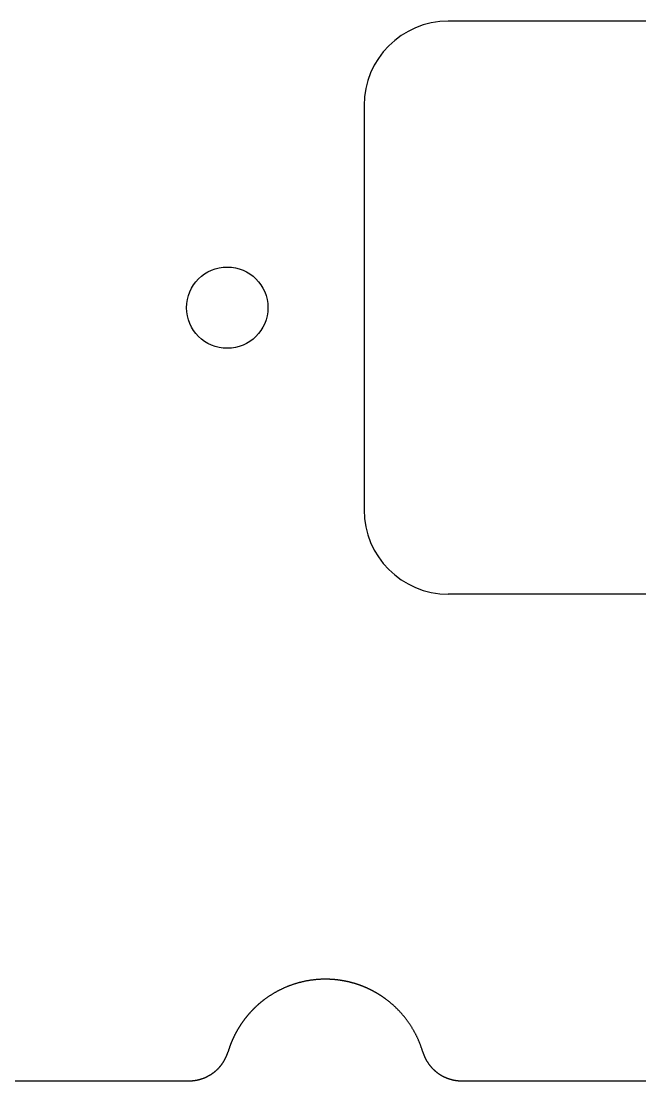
# Model space of a CAD drawing. Header units: millimetres. Extents: x -10 to 277, y -95 to 18.
# Drawn here: x 246.15 to 261.38, y -95.23 to -69.15 of the extents above; entities that cross this region are included whole.
import ezdxf

# ---------------------------------------------------------------- set-up
doc = ezdxf.new("R2010")
doc.units = ezdxf.units.MM
doc.header["$MEASUREMENT"] = 0
doc.layers.add('BLACK', color=7, linetype='CONTINUOUS')
doc.layers.add('Edge.Cuts', color=53, linetype='CONTINUOUS')

msp = doc.modelspace()

# ---------------------------------------------------------------- linework, layer by layer
at = {"layer": 'BLACK', "linetype": 'Continuous'}
for p, q in [((267.2125, -69.15), (256.662499, -69.15)), ((254.5875, -71.225), (254.5875, -81.175001)), ((267.2125, -83.25), (256.6625, -83.25))]:
    msp.add_line(p, q, dxfattribs=at)
at = {"layer": 'BLACK'}
msp.add_circle((251.221875, -76.2), 1, dxfattribs=at)
for centre, radius, start, end in [((256.662504, -71.225004), 2.075004, 90.0001381, 179.9998896), ((256.662502, -81.174998), 2.075002, 180.0000828, 269.9999448)]:
    msp.add_arc(centre, radius, start, end, dxfattribs=at)
at = {"layer": 'Edge.Cuts', "linetype": 'Continuous'}
for p, q in [((252.926433, -92.829047), (252.912912, -92.8331)), ((252.939976, -92.82507), (252.926433, -92.829047)), ((252.953542, -92.82117), (252.939976, -92.82507)), ((252.967128, -92.817348), (252.953542, -92.82117)), ((252.980736, -92.813602), (252.967128, -92.817348)), ((252.994365, -92.809934), (252.980736, -92.813602)), ((253.008014, -92.806343), (252.994365, -92.809934)), ((253.021683, -92.802829), (253.008014, -92.806343)), ((253.035371, -92.799393), (253.021683, -92.802829)), ((253.049079, -92.796034), (253.035371, -92.799393)), ((253.062805, -92.792754), (253.049079, -92.796034)), ((253.07655, -92.789551), (253.062805, -92.792754)), ((253.090313, -92.786426), (253.07655, -92.789551)), ((253.104094, -92.783378), (253.090313, -92.786426)), ((253.117892, -92.780409), (253.104094, -92.783378)), ((253.131707, -92.777518), (253.117892, -92.780409)), ((253.145539, -92.774706), (253.131707, -92.777518)), ((253.159387, -92.771971), (253.145539, -92.774706)), ((253.173251, -92.769315), (253.159387, -92.771971)), ((253.18713, -92.766737), (253.173251, -92.769315)), ((253.201025, -92.764238), (253.18713, -92.766737)), ((253.214935, -92.761817), (253.201025, -92.764238)), ((253.228859, -92.759475), (253.214935, -92.761817)), ((253.242797, -92.757212), (253.228859, -92.759475)), ((253.256749, -92.755028), (253.242797, -92.757212)), ((253.270715, -92.752922), (253.256749, -92.755028)), ((253.284694, -92.750895), (253.270715, -92.752922)), ((253.298685, -92.748947), (253.284694, -92.750895)), ((253.312689, -92.747078), (253.298685, -92.748947)), ((253.326706, -92.745288), (253.312689, -92.747078)), ((253.340734, -92.743577), (253.326706, -92.745288)), ((253.354773, -92.741946), (253.340734, -92.743577)), ((253.368824, -92.740393), (253.354773, -92.741946)), ((253.382886, -92.73892), (253.368824, -92.740393)), ((253.396958, -92.737526), (253.382886, -92.73892)), ((253.41104, -92.736211), (253.396958, -92.737526)), ((253.425133, -92.734976), (253.41104, -92.736211)), ((253.439235, -92.73382), (253.425133, -92.734976)), ((253.453346, -92.732744), (253.439235, -92.73382)), ((253.467466, -92.731747), (253.453346, -92.732744)), ((253.481595, -92.73083), (253.467466, -92.731747)), ((253.495732, -92.729992), (253.481595, -92.73083)), ((253.509877, -92.729234), (253.495732, -92.729992)), ((253.52403, -92.728556), (253.509877, -92.729234)), ((253.538191, -92.727957), (253.52403, -92.728556)), ((253.552359, -92.727438), (253.538191, -92.727957)), ((253.566533, -92.726999), (253.552359, -92.727438)), ((253.580714, -92.726639), (253.566533, -92.726999)), ((253.594902, -92.72636), (253.580714, -92.726639)), ((253.609096, -92.72616), (253.594902, -92.72636)), ((253.623295, -92.72604), (253.609096, -92.72616)), ((253.6375, -92.726), (253.623295, -92.72604)), ((253.644065, -92.726009), (253.6375, -92.726)), ((253.651173, -92.726037), (253.644065, -92.726009)), ((253.658277, -92.726086), (253.651173, -92.726037)), ((253.665382, -92.726154), (253.658277, -92.726086)), ((253.672483, -92.726243), (253.665382, -92.726154)), ((253.679585, -92.726351), (253.672483, -92.726243)), ((253.686683, -92.726479), (253.679585, -92.726351)), ((253.693782, -92.726628), (253.686683, -92.726479)), ((253.700877, -92.726796), (253.693782, -92.726628)), ((253.707972, -92.726985), (253.700877, -92.726796)), ((253.715064, -92.727193), (253.707972, -92.726985)), ((253.722157, -92.727422), (253.715064, -92.727193)), ((253.729245, -92.72767), (253.722157, -92.727422)), ((253.736334, -92.727938), (253.729245, -92.72767)), ((253.743418, -92.728226), (253.736334, -92.727938)), ((253.750504, -92.728535), (253.743418, -92.728226)), ((253.757585, -92.728863), (253.750504, -92.728535)), ((253.764666, -92.729211), (253.757585, -92.728863)), ((253.771743, -92.729579), (253.764666, -92.729211)), ((253.778821, -92.729967), (253.771743, -92.729579)), ((253.785894, -92.730375), (253.778821, -92.729967)), ((253.792967, -92.730803), (253.785894, -92.730375)), ((253.800036, -92.73125), (253.792967, -92.730803)), ((253.807105, -92.731718), (253.800036, -92.73125)), ((253.81417, -92.732206), (253.807105, -92.731718)), ((253.821235, -92.732713), (253.81417, -92.732206)), ((253.828295, -92.733241), (253.821235, -92.732713)), ((253.835355, -92.733788), (253.828295, -92.733241)), ((253.842411, -92.734355), (253.835355, -92.733788)), ((253.849466, -92.734942), (253.842411, -92.734355)), ((253.856517, -92.735549), (253.849466, -92.734942)), ((253.863568, -92.736176), (253.856517, -92.735549)), ((253.870614, -92.736823), (253.863568, -92.736176)), ((253.877659, -92.737489), (253.870614, -92.736823)), ((253.8847, -92.738176), (253.877659, -92.737489)), ((253.891741, -92.738882), (253.8847, -92.738176)), ((253.898776, -92.739608), (253.891741, -92.738882)), ((253.905812, -92.740354), (253.898776, -92.739608)), ((253.912842, -92.74112), (253.905812, -92.740354)), ((253.919871, -92.741905), (253.912842, -92.74112)), ((253.926896, -92.742711), (253.919871, -92.741905)), ((253.93392, -92.743536), (253.926896, -92.742711)), ((253.940939, -92.744381), (253.93392, -92.743536)), ((253.947957, -92.745246), (253.940939, -92.744381)), ((253.95497, -92.746131), (253.947957, -92.745246)), ((253.961982, -92.747035), (253.95497, -92.746131)), ((253.968989, -92.747959), (253.961982, -92.747035)), ((253.975995, -92.748904), (253.968989, -92.747959)), ((253.982996, -92.749867), (253.975995, -92.748904)), ((253.989996, -92.750851), (253.982996, -92.749867)), ((253.99699, -92.751854), (253.989996, -92.750851)), ((254.003983, -92.752877), (253.99699, -92.751854)), ((254.010971, -92.75392), (254.003983, -92.752877)), ((254.017958, -92.754983), (254.010971, -92.75392)), ((254.024939, -92.756065), (254.017958, -92.754983)), ((254.031919, -92.757167), (254.024939, -92.756065)), ((254.038893, -92.758288), (254.031919, -92.757167)), ((254.045866, -92.75943), (254.038893, -92.758288)), ((254.052833, -92.760591), (254.045866, -92.75943)), ((254.059798, -92.761772), (254.052833, -92.760591)), ((254.066758, -92.762972), (254.059798, -92.761772)), ((254.073717, -92.764192), (254.066758, -92.762972)), ((254.080669, -92.765432), (254.073717, -92.764192)), ((254.08762, -92.766692), (254.080669, -92.765432)), ((254.094565, -92.767971), (254.08762, -92.766692)), ((254.101508, -92.769269), (254.094565, -92.767971)), ((254.108445, -92.770588), (254.101508, -92.769269)), ((254.11538, -92.771926), (254.108445, -92.770588)), ((254.122309, -92.773283), (254.11538, -92.771926)), ((254.129236, -92.774661), (254.122309, -92.773283)), ((254.136157, -92.776057), (254.129236, -92.774661)), ((254.143076, -92.777474), (254.136157, -92.776057)), ((254.149989, -92.778909), (254.143076, -92.777474)), ((254.1569, -92.780365), (254.149989, -92.778909)), ((254.163804, -92.78184), (254.1569, -92.780365)), ((254.170706, -92.783335), (254.163804, -92.78184)), ((254.177601, -92.784849), (254.170706, -92.783335)), ((254.184495, -92.786382), (254.177601, -92.784849)), ((254.191381, -92.787935), (254.184495, -92.786382)), ((254.198265, -92.789508), (254.191381, -92.787935)), ((254.205143, -92.7911), (254.198265, -92.789508)), ((254.212018, -92.792712), (254.205143, -92.7911)), ((254.218887, -92.794343), (254.212018, -92.792712)), ((254.225752, -92.795994), (254.218887, -92.794343)), ((254.232612, -92.797663), (254.225752, -92.795994)), ((254.239468, -92.799353), (254.232612, -92.797663)), ((254.246317, -92.801062), (254.239468, -92.799353)), ((254.253164, -92.80279), (254.246317, -92.801062)), ((254.260004, -92.804537), (254.253164, -92.80279)), ((254.26684, -92.806305), (254.260004, -92.804537)), ((254.27367, -92.808091), (254.26684, -92.806305)), ((254.280496, -92.809897), (254.27367, -92.808091)), ((254.287316, -92.811722), (254.280496, -92.809897)), ((254.294132, -92.813566), (254.287316, -92.811722)), ((254.300942, -92.81543), (254.294132, -92.813566)), ((254.307747, -92.817313), (254.300942, -92.81543)), ((254.314546, -92.819215), (254.307747, -92.817313)), ((254.321341, -92.821137), (254.314546, -92.819215)), ((254.328129, -92.823078), (254.321341, -92.821137)), ((254.334914, -92.825038), (254.328129, -92.823078)), ((254.341691, -92.827017), (254.334914, -92.825038)), ((254.348464, -92.829016), (254.341691, -92.827017)), ((254.35523, -92.831034), (254.348464, -92.829016)), ((252.34615, -93.085303), (252.334051, -93.092652)), ((252.358289, -93.078024), (252.34615, -93.085303)), ((252.370468, -93.070813), (252.358289, -93.078024)), ((252.382687, -93.063671), (252.370468, -93.070813)), ((252.394946, -93.056599), (252.382687, -93.063671)), ((252.407244, -93.049597), (252.394946, -93.056599)), ((252.419581, -93.042665), (252.407244, -93.049597)), ((252.431955, -93.035803), (252.419581, -93.042665)), ((252.444368, -93.029011), (252.431955, -93.035803)), ((252.456818, -93.02229), (252.444368, -93.029011)), ((252.469305, -93.015641), (252.456818, -93.02229)), ((252.481829, -93.009062), (252.469305, -93.015641)), ((252.494389, -93.002554), (252.481829, -93.009062)), ((252.506985, -92.996118), (252.494389, -93.002554)), ((252.519616, -92.989754), (252.506985, -92.996118)), ((252.532281, -92.983462), (252.519616, -92.989754)), ((252.544982, -92.977242), (252.532281, -92.983462)), ((252.557716, -92.971094), (252.544982, -92.977242)), ((252.570484, -92.965019), (252.557716, -92.971094)), ((252.583286, -92.959017), (252.570484, -92.965019)), ((252.59612, -92.953088), (252.583286, -92.959017)), ((252.608987, -92.947231), (252.59612, -92.953088)), ((252.621885, -92.941448), (252.608987, -92.947231)), ((252.634815, -92.935739), (252.621885, -92.941448)), ((252.647777, -92.930103), (252.634815, -92.935739)), ((252.660769, -92.924541), (252.647777, -92.930103)), ((252.673791, -92.919053), (252.660769, -92.924541)), ((252.686843, -92.913639), (252.673791, -92.919053)), ((252.699925, -92.9083), (252.686843, -92.913639)), ((252.713036, -92.903035), (252.699925, -92.9083)), ((252.726175, -92.897844), (252.713036, -92.903035)), ((252.739343, -92.892729), (252.726175, -92.897844)), ((252.752539, -92.887688), (252.739343, -92.892729)), ((252.765762, -92.882723), (252.752539, -92.887688)), ((252.779012, -92.877833), (252.765762, -92.882723)), ((252.792289, -92.873018), (252.779012, -92.877833)), ((252.805592, -92.868279), (252.792289, -92.873018)), ((252.818921, -92.863615), (252.805592, -92.868279)), ((252.832275, -92.859027), (252.818921, -92.863615)), ((252.845654, -92.854516), (252.832275, -92.859027)), ((252.859058, -92.85008), (252.845654, -92.854516)), ((252.872486, -92.84572), (252.859058, -92.85008)), ((252.885938, -92.841437), (252.872486, -92.84572)), ((252.899414, -92.83723), (252.885938, -92.841437)), ((252.912912, -92.8331), (252.899414, -92.83723)), ((254.361992, -92.833071), (254.35523, -92.831034)), ((254.368747, -92.835127), (254.361992, -92.833071)), ((254.375497, -92.837203), (254.368747, -92.835127)), ((254.38224, -92.839297), (254.375497, -92.837203)), ((254.388979, -92.841411), (254.38224, -92.839297)), ((254.395711, -92.843544), (254.388979, -92.841411)), ((254.402438, -92.845696), (254.395711, -92.843544)), ((254.409157, -92.847867), (254.402438, -92.845696)), ((254.415872, -92.850057), (254.409157, -92.847867)), ((254.42258, -92.852266), (254.415872, -92.850057)), ((254.429283, -92.854494), (254.42258, -92.852266)), ((254.435978, -92.856741), (254.429283, -92.854494)), ((254.442668, -92.859008), (254.435978, -92.856741)), ((254.449351, -92.861293), (254.442668, -92.859008)), ((254.456029, -92.863597), (254.449351, -92.861293)), ((254.462699, -92.86592), (254.456029, -92.863597)), ((254.469363, -92.868263), (254.462699, -92.86592)), ((254.47602, -92.870624), (254.469363, -92.868263)), ((254.482672, -92.873004), (254.47602, -92.870624)), ((254.489316, -92.875403), (254.482672, -92.873004)), ((254.495955, -92.877821), (254.489316, -92.875403)), ((254.502586, -92.880257), (254.495955, -92.877821)), ((254.509211, -92.882713), (254.502586, -92.880257)), ((254.515828, -92.885187), (254.509211, -92.882713)), ((254.52244, -92.88768), (254.515828, -92.885187)), ((254.529043, -92.890192), (254.52244, -92.88768)), ((254.535641, -92.892723), (254.529043, -92.890192)), ((254.54223, -92.895272), (254.535641, -92.892723)), ((254.548814, -92.89784), (254.54223, -92.895272)), ((254.555389, -92.900427), (254.548814, -92.89784)), ((254.561959, -92.903033), (254.555389, -92.900427)), ((254.56852, -92.905656), (254.561959, -92.903033)), ((254.575075, -92.9083), (254.56852, -92.905656)), ((254.581621, -92.910961), (254.575075, -92.9083)), ((254.588161, -92.913641), (254.581621, -92.910961)), ((254.594693, -92.91634), (254.588161, -92.913641)), ((254.601219, -92.919057), (254.594693, -92.91634)), ((254.607735, -92.921793), (254.601219, -92.919057)), ((254.614246, -92.924547), (254.607735, -92.921793)), ((254.620747, -92.92732), (254.614246, -92.924547)), ((254.627243, -92.930111), (254.620747, -92.92732)), ((254.633729, -92.932921), (254.627243, -92.930111)), ((254.640208, -92.935749), (254.633729, -92.932921)), ((254.646679, -92.938596), (254.640208, -92.935749)), ((254.653143, -92.941461), (254.646679, -92.938596)), ((254.659598, -92.944344), (254.653143, -92.941461)), ((254.666046, -92.947246), (254.659598, -92.944344)), ((254.672485, -92.950166), (254.666046, -92.947246)), ((254.678917, -92.953104), (254.672485, -92.950166)), ((254.685339, -92.956061), (254.678917, -92.953104)), ((254.691755, -92.959036), (254.685339, -92.956061)), ((254.698161, -92.962029), (254.691755, -92.959036)), ((254.70456, -92.96504), (254.698161, -92.962029)), ((254.71095, -92.96807), (254.70456, -92.96504)), ((254.717332, -92.971118), (254.71095, -92.96807)), ((254.723705, -92.974183), (254.717332, -92.971118)), ((254.73007, -92.977267), (254.723705, -92.974183)), ((254.736426, -92.980369), (254.73007, -92.977267)), ((254.742774, -92.98349), (254.736426, -92.980369)), ((254.749113, -92.986627), (254.742774, -92.98349)), ((254.755443, -92.989784), (254.749113, -92.986627)), ((254.761765, -92.992958), (254.755443, -92.989784)), ((254.768078, -92.99615), (254.761765, -92.992958)), ((254.774381, -92.99936), (254.768078, -92.99615)), ((254.780676, -93.002588), (254.774381, -92.99936)), ((254.786962, -93.005834), (254.780676, -93.002588)), ((254.793239, -93.009097), (254.786962, -93.005834)), ((254.799507, -93.012379), (254.793239, -93.009097)), ((254.805766, -93.015678), (254.799507, -93.012379)), ((254.812015, -93.018995), (254.805766, -93.015678)), ((254.818256, -93.02233), (254.812015, -93.018995)), ((254.824487, -93.025683), (254.818256, -93.02233)), ((254.830709, -93.029053), (254.824487, -93.025683)), ((254.836921, -93.032441), (254.830709, -93.029053)), ((254.843124, -93.035846), (254.836921, -93.032441)), ((254.849317, -93.039269), (254.843124, -93.035846)), ((254.855501, -93.04271), (254.849317, -93.039269)), ((254.861675, -93.046169), (254.855501, -93.04271)), ((254.86784, -93.049644), (254.861675, -93.046169)), ((254.873995, -93.053138), (254.86784, -93.049644)), ((254.88014, -93.056649), (254.873995, -93.053138)), ((254.886275, -93.060177), (254.88014, -93.056649)), ((254.892401, -93.063722), (254.886275, -93.060177)), ((254.898516, -93.067285), (254.892401, -93.063722)), ((254.904622, -93.070866), (254.898516, -93.067285)), ((254.910718, -93.074463), (254.904622, -93.070866)), ((254.916803, -93.078078), (254.910718, -93.074463)), ((254.922879, -93.08171), (254.916803, -93.078078)), ((254.928944, -93.08536), (254.922879, -93.08171)), ((254.934999, -93.089026), (254.928944, -93.08536)), ((254.941044, -93.09271), (254.934999, -93.089026)), ((251.986749, -93.348462), (251.981437, -93.353143)), ((251.992073, -93.343796), (251.986749, -93.348462)), ((251.99741, -93.339145), (251.992073, -93.343796)), ((252.002761, -93.334509), (251.99741, -93.339145)), ((252.008125, -93.329889), (252.002761, -93.334509)), ((252.013502, -93.325283), (252.008125, -93.329889)), ((252.018892, -93.320692), (252.013502, -93.325283)), ((252.024295, -93.316117), (252.018892, -93.320692)), ((252.029711, -93.311557), (252.024295, -93.316117)), ((252.03514, -93.307012), (252.029711, -93.311557)), ((252.040582, -93.302483), (252.03514, -93.307012)), ((252.046036, -93.297969), (252.040582, -93.302483)), ((252.051504, -93.29347), (252.046036, -93.297969)), ((252.056984, -93.288987), (252.051504, -93.29347)), ((252.062476, -93.284519), (252.056984, -93.288987)), ((252.067982, -93.280066), (252.062476, -93.284519)), ((252.0735, -93.27563), (252.067982, -93.280066)), ((252.07903, -93.271208), (252.0735, -93.27563)), ((252.084574, -93.266803), (252.07903, -93.271208)), ((252.090129, -93.262413), (252.084574, -93.266803)), ((252.095697, -93.258038), (252.090129, -93.262413)), ((252.101277, -93.25368), (252.095697, -93.258038)), ((252.10687, -93.249337), (252.101277, -93.25368)), ((252.112475, -93.24501), (252.10687, -93.249337)), ((252.118092, -93.240699), (252.112475, -93.24501)), ((252.123721, -93.236404), (252.118092, -93.240699)), ((252.129362, -93.232124), (252.123721, -93.236404)), ((252.135016, -93.227861), (252.129362, -93.232124)), ((252.140681, -93.223614), (252.135016, -93.227861)), ((252.146358, -93.219382), (252.140681, -93.223614)), ((252.157749, -93.210968), (252.146358, -93.219382)), ((252.169186, -93.202618), (252.157749, -93.210968)), ((252.180671, -93.194333), (252.169186, -93.202618)), ((252.192202, -93.186113), (252.180671, -93.194333)), ((252.203779, -93.177958), (252.192202, -93.186113)), ((252.215402, -93.169869), (252.203779, -93.177958)), ((252.22707, -93.161846), (252.215402, -93.169869)), ((252.238782, -93.15389), (252.22707, -93.161846)), ((252.25054, -93.145999), (252.238782, -93.15389)), ((252.262341, -93.138176), (252.25054, -93.145999)), ((252.274186, -93.13042), (252.262341, -93.138176)), ((252.286074, -93.12273), (252.274186, -93.13042)), ((252.298005, -93.115109), (252.286074, -93.12273)), ((252.309979, -93.107555), (252.298005, -93.115109)), ((252.321994, -93.10007), (252.309979, -93.107555)), ((252.334051, -93.092652), (252.321994, -93.10007)), ((254.947078, -93.096411), (254.941044, -93.09271)), ((254.953102, -93.100129), (254.947078, -93.096411)), ((254.959116, -93.103864), (254.953102, -93.100129)), ((254.965119, -93.107617), (254.959116, -93.103864)), ((254.971111, -93.111386), (254.965119, -93.107617)), ((254.977094, -93.115172), (254.971111, -93.111386)), ((254.983065, -93.118975), (254.977094, -93.115172)), ((254.989026, -93.122795), (254.983065, -93.118975)), ((254.994976, -93.126631), (254.989026, -93.122795)), ((255.000915, -93.130485), (254.994976, -93.126631)), ((255.006843, -93.134356), (255.000915, -93.130485)), ((255.012761, -93.138243), (255.006843, -93.134356)), ((255.018667, -93.142147), (255.012761, -93.138243)), ((255.024563, -93.146068), (255.018667, -93.142147)), ((255.030447, -93.150005), (255.024563, -93.146068)), ((255.036321, -93.153959), (255.030447, -93.150005)), ((255.042183, -93.15793), (255.036321, -93.153959)), ((255.048034, -93.161917), (255.042183, -93.15793)), ((255.053874, -93.165921), (255.048034, -93.161917)), ((255.059702, -93.169941), (255.053874, -93.165921)), ((255.065519, -93.173978), (255.059702, -93.169941)), ((255.071325, -93.178031), (255.065519, -93.173978)), ((255.077119, -93.182101), (255.071325, -93.178031)), ((255.082902, -93.186187), (255.077119, -93.182101)), ((255.088673, -93.190289), (255.082902, -93.186187)), ((255.094433, -93.194407), (255.088673, -93.190289)), ((255.100181, -93.198542), (255.094433, -93.194407)), ((255.105918, -93.202693), (255.100181, -93.198542)), ((255.111642, -93.206861), (255.105918, -93.202693)), ((255.117355, -93.211044), (255.111642, -93.206861)), ((255.123056, -93.215243), (255.117355, -93.211044)), ((255.128745, -93.219459), (255.123056, -93.215243)), ((255.134422, -93.223691), (255.128745, -93.219459)), ((255.14574, -93.232202), (255.134422, -93.223691)), ((255.15701, -93.240777), (255.14574, -93.232202)), ((255.168231, -93.249415), (255.15701, -93.240777)), ((255.179403, -93.258117), (255.168231, -93.249415)), ((255.190526, -93.266882), (255.179403, -93.258117)), ((255.201599, -93.275708), (255.190526, -93.266882)), ((255.212621, -93.284598), (255.201599, -93.275708)), ((255.223593, -93.293549), (255.212621, -93.284598)), ((255.234513, -93.302561), (255.223593, -93.293549)), ((255.245383, -93.311635), (255.234513, -93.302561)), ((255.2562, -93.32077), (255.245383, -93.311635)), ((255.266965, -93.329966), (255.2562, -93.32077)), ((255.277678, -93.339222), (255.266965, -93.329966)), ((255.288338, -93.348538), (255.277678, -93.339222)), ((255.298945, -93.357914), (255.288338, -93.348538)), ((251.72921, -93.610721), (251.724648, -93.616122)), ((251.733786, -93.605333), (251.72921, -93.610721)), ((251.738379, -93.599957), (251.733786, -93.605333)), ((251.742986, -93.594595), (251.738379, -93.599957)), ((251.74761, -93.589245), (251.742986, -93.594595)), ((251.752248, -93.583909), (251.74761, -93.589245)), ((251.756901, -93.578585), (251.752248, -93.583909)), ((251.76157, -93.573275), (251.756901, -93.578585)), ((251.766254, -93.567977), (251.76157, -93.573275)), ((251.770953, -93.562693), (251.766254, -93.567977)), ((251.775667, -93.557421), (251.770953, -93.562693)), ((251.780396, -93.552163), (251.775667, -93.557421)), ((251.78514, -93.546918), (251.780396, -93.552163)), ((251.789899, -93.541687), (251.78514, -93.546918)), ((251.794673, -93.536468), (251.789899, -93.541687)), ((251.799462, -93.531263), (251.794673, -93.536468)), ((251.804266, -93.526071), (251.799462, -93.531263)), ((251.809084, -93.520894), (251.804266, -93.526071)), ((251.813918, -93.515729), (251.809084, -93.520894)), ((251.818765, -93.510578), (251.813918, -93.515729)), ((251.823629, -93.50544), (251.818765, -93.510578)), ((251.828506, -93.500317), (251.823629, -93.50544)), ((251.833398, -93.495206), (251.828506, -93.500317)), ((251.838304, -93.49011), (251.833398, -93.495206)), ((251.843226, -93.485027), (251.838304, -93.49011)), ((251.848161, -93.479958), (251.843226, -93.485027)), ((251.853111, -93.474903), (251.848161, -93.479958)), ((251.858076, -93.469862), (251.853111, -93.474903)), ((251.863055, -93.464834), (251.858076, -93.469862)), ((251.868048, -93.459821), (251.863055, -93.464834)), ((251.873055, -93.454821), (251.868048, -93.459821)), ((251.878077, -93.449836), (251.873055, -93.454821)), ((251.883113, -93.444865), (251.878077, -93.449836)), ((251.888163, -93.439908), (251.883113, -93.444865)), ((251.893227, -93.434964), (251.888163, -93.439908)), ((251.898305, -93.430036), (251.893227, -93.434964)), ((251.903398, -93.425121), (251.898305, -93.430036)), ((251.908504, -93.420221), (251.903398, -93.425121)), ((251.913625, -93.415335), (251.908504, -93.420221)), ((251.918758, -93.410464), (251.913625, -93.415335)), ((251.923907, -93.405607), (251.918758, -93.410464)), ((251.929068, -93.400764), (251.923907, -93.405607)), ((251.934244, -93.395936), (251.929068, -93.400764)), ((251.939433, -93.391123), (251.934244, -93.395936)), ((251.944637, -93.386324), (251.939433, -93.391123)), ((251.949853, -93.381539), (251.944637, -93.386324)), ((251.955084, -93.37677), (251.949853, -93.381539)), ((251.960327, -93.372015), (251.955084, -93.37677)), ((251.965585, -93.367274), (251.960327, -93.372015)), ((251.970856, -93.362549), (251.965585, -93.367274)), ((251.97614, -93.357838), (251.970856, -93.362549)), ((251.981437, -93.353143), (251.97614, -93.357838)), ((255.309498, -93.367349), (255.298945, -93.357914)), ((255.319997, -93.376843), (255.309498, -93.367349)), ((255.330442, -93.386396), (255.319997, -93.376843)), ((255.340832, -93.396007), (255.330442, -93.386396)), ((255.351168, -93.405677), (255.340832, -93.396007)), ((255.361448, -93.415404), (255.351168, -93.405677)), ((255.371672, -93.425188), (255.361448, -93.415404)), ((255.38184, -93.43503), (255.371672, -93.425188)), ((255.391952, -93.444928), (255.38184, -93.43503)), ((255.402007, -93.454883), (255.391952, -93.444928)), ((255.412005, -93.464894), (255.402007, -93.454883)), ((255.421945, -93.47496), (255.412005, -93.464894)), ((255.431828, -93.485082), (255.421945, -93.47496)), ((255.441653, -93.495259), (255.431828, -93.485082)), ((255.45142, -93.505491), (255.441653, -93.495259)), ((255.461127, -93.515777), (255.45142, -93.505491)), ((255.470776, -93.526117), (255.461127, -93.515777)), ((255.480366, -93.536511), (255.470776, -93.526117)), ((255.489896, -93.546958), (255.480366, -93.536511)), ((255.499366, -93.557458), (255.489896, -93.546958)), ((255.508776, -93.56801), (255.499366, -93.557458)), ((255.518125, -93.578615), (255.508776, -93.56801)), ((255.527414, -93.589272), (255.518125, -93.578615)), ((255.536641, -93.599981), (255.527414, -93.589272)), ((255.545807, -93.610741), (255.536641, -93.599981)), ((255.554911, -93.621551), (255.545807, -93.610741)), ((251.535882, -93.871656), (251.532065, -93.877598)), ((251.539715, -93.865727), (251.535882, -93.871656)), ((251.543566, -93.859807), (251.539715, -93.865727)), ((251.547433, -93.8539), (251.543566, -93.859807)), ((251.551317, -93.848002), (251.547433, -93.8539)), ((251.555217, -93.842116), (251.551317, -93.848002)), ((251.559135, -93.83624), (251.555217, -93.842116)), ((251.563069, -93.830377), (251.559135, -93.83624)), ((251.567021, -93.824522), (251.563069, -93.830377)), ((251.570988, -93.818681), (251.567021, -93.824522)), ((251.574972, -93.812849), (251.570988, -93.818681)), ((251.578972, -93.80703), (251.574972, -93.812849)), ((251.58299, -93.801221), (251.578972, -93.80703)), ((251.587024, -93.795424), (251.58299, -93.801221)), ((251.591074, -93.789637), (251.587024, -93.795424)), ((251.595141, -93.783863), (251.591074, -93.789637)), ((251.599224, -93.778099), (251.595141, -93.783863)), ((251.603324, -93.772348), (251.599224, -93.778099)), ((251.60744, -93.766607), (251.603324, -93.772348)), ((251.611572, -93.760879), (251.60744, -93.766607)), ((251.615721, -93.755161), (251.611572, -93.760879)), ((251.619886, -93.749456), (251.615721, -93.755161)), ((251.624067, -93.743762), (251.619886, -93.749456)), ((251.628264, -93.73808), (251.624067, -93.743762)), ((251.632478, -93.732409), (251.628264, -93.73808)), ((251.636708, -93.726751), (251.632478, -93.732409)), ((251.640954, -93.721104), (251.636708, -93.726751)), ((251.645216, -93.715469), (251.640954, -93.721104)), ((251.649494, -93.709846), (251.645216, -93.715469)), ((251.653788, -93.704235), (251.649494, -93.709846)), ((251.658099, -93.698636), (251.653788, -93.704235)), ((251.662424, -93.693049), (251.658099, -93.698636)), ((251.666767, -93.687474), (251.662424, -93.693049)), ((251.671124, -93.681912), (251.666767, -93.687474)), ((251.675499, -93.676361), (251.671124, -93.681912)), ((251.679888, -93.670823), (251.675499, -93.676361)), ((251.684294, -93.665296), (251.679888, -93.670823)), ((251.688714, -93.659783), (251.684294, -93.665296)), ((251.693152, -93.654281), (251.688714, -93.659783)), ((251.697604, -93.648793), (251.693152, -93.654281)), ((251.702073, -93.643316), (251.697604, -93.648793)), ((251.706556, -93.637852), (251.702073, -93.643316)), ((251.711056, -93.6324), (251.706556, -93.637852)), ((251.715571, -93.626962), (251.711056, -93.6324)), ((251.720102, -93.621535), (251.715571, -93.626962)), ((251.724648, -93.616122), (251.720102, -93.621535)), ((255.563954, -93.632413), (255.554911, -93.621551)), ((255.572934, -93.643324), (255.563954, -93.632413)), ((255.581851, -93.654285), (255.572934, -93.643324)), ((255.590706, -93.665296), (255.581851, -93.654285)), ((255.599498, -93.676356), (255.590706, -93.665296)), ((255.608226, -93.687465), (255.599498, -93.676356)), ((255.616891, -93.698622), (255.608226, -93.687465)), ((255.625492, -93.709827), (255.616891, -93.698622)), ((255.634028, -93.721081), (255.625492, -93.709827)), ((255.642501, -93.732381), (255.634028, -93.721081)), ((255.650908, -93.743729), (255.642501, -93.732381)), ((255.659251, -93.755123), (255.650908, -93.743729)), ((255.667529, -93.766564), (255.659251, -93.755123)), ((255.675741, -93.778051), (255.667529, -93.766564)), ((255.683887, -93.789583), (255.675741, -93.778051)), ((255.691968, -93.801161), (255.683887, -93.789583)), ((255.699983, -93.812783), (255.691968, -93.801161)), ((255.707931, -93.824451), (255.699983, -93.812783)), ((255.715813, -93.836163), (255.707931, -93.824451)), ((255.723628, -93.847918), (255.715813, -93.836163)), ((255.731375, -93.859718), (255.723628, -93.847918)), ((255.739056, -93.87156), (255.731375, -93.859718)), ((255.746669, -93.883446), (255.739056, -93.87156)), ((251.390419, -94.129909), (251.387333, -94.136265)), ((251.393522, -94.123564), (251.390419, -94.129909)), ((251.396644, -94.117226), (251.393522, -94.123564)), ((251.399783, -94.1109), (251.396644, -94.117226)), ((251.402941, -94.10458), (251.399783, -94.1109)), ((251.406115, -94.098272), (251.402941, -94.10458)), ((251.409308, -94.09197), (251.406115, -94.098272)), ((251.412518, -94.08568), (251.409308, -94.09197)), ((251.415747, -94.079398), (251.412518, -94.08568)), ((251.418992, -94.073127), (251.415747, -94.079398)), ((251.422256, -94.066863), (251.418992, -94.073127)), ((251.425537, -94.06061), (251.422256, -94.066863)), ((251.428836, -94.054366), (251.425537, -94.06061)), ((251.432152, -94.048132), (251.428836, -94.054366)), ((251.435487, -94.041906), (251.432152, -94.048132)), ((251.438838, -94.035692), (251.435487, -94.041906)), ((251.442207, -94.029485), (251.438838, -94.035692)), ((251.445593, -94.02329), (251.442207, -94.029485)), ((251.448998, -94.017103), (251.445593, -94.02329)), ((251.452419, -94.010928), (251.448998, -94.017103)), ((251.455858, -94.00476), (251.452419, -94.010928)), ((251.459314, -93.998604), (251.455858, -94.00476)), ((251.462789, -93.992456), (251.459314, -93.998604)), ((251.466279, -93.98632), (251.462789, -93.992456)), ((251.469788, -93.980192), (251.466279, -93.98632)), ((251.473314, -93.974076), (251.469788, -93.980192)), ((251.476857, -93.967968), (251.473314, -93.974076)), ((251.480417, -93.961872), (251.476857, -93.967968)), ((251.483996, -93.955784), (251.480417, -93.961872)), ((251.48759, -93.949709), (251.483996, -93.955784)), ((251.491203, -93.943641), (251.48759, -93.949709)), ((251.494832, -93.937586), (251.491203, -93.943641)), ((251.498479, -93.931539), (251.494832, -93.937586)), ((251.502142, -93.925505), (251.498479, -93.931539)), ((251.505823, -93.919479), (251.502142, -93.925505)), ((251.509521, -93.913465), (251.505823, -93.919479)), ((251.513236, -93.90746), (251.509521, -93.913465)), ((251.516967, -93.901467), (251.513236, -93.90746)), ((251.520717, -93.895483), (251.516967, -93.901467)), ((251.524482, -93.889511), (251.520717, -93.895483)), ((251.528266, -93.883548), (251.524482, -93.889511)), ((251.532065, -93.877598), (251.528266, -93.883548)), ((255.754215, -93.895374), (255.746669, -93.883446)), ((255.761692, -93.907344), (255.754215, -93.895374)), ((255.769102, -93.919356), (255.761692, -93.907344)), ((255.776443, -93.93141), (255.769102, -93.919356)), ((255.783716, -93.943505), (255.776443, -93.93141)), ((255.79092, -93.955641), (255.783716, -93.943505)), ((255.798055, -93.967818), (255.79092, -93.955641)), ((255.805121, -93.980035), (255.798055, -93.967818)), ((255.812118, -93.992292), (255.805121, -93.980035)), ((255.819045, -94.004588), (255.812118, -93.992292)), ((255.825903, -94.016924), (255.819045, -94.004588)), ((255.832691, -94.029298), (255.825903, -94.016924)), ((255.839409, -94.041712), (255.832691, -94.029298)), ((255.846056, -94.054163), (255.839409, -94.041712)), ((255.852634, -94.066652), (255.846056, -94.054163)), ((255.859141, -94.07918), (255.852634, -94.066652)), ((255.865577, -94.091744), (255.859141, -94.07918)), ((255.871942, -94.104346), (255.865577, -94.091744)), ((255.878236, -94.116984), (255.871942, -94.104346)), ((255.884459, -94.129658), (255.878236, -94.116984)), ((255.89061, -94.142369), (255.884459, -94.129658)), ((251.281112, -94.390752), (251.278755, -94.397439)), ((251.283487, -94.384075), (251.281112, -94.390752)), ((251.285881, -94.377404), (251.283487, -94.384075)), ((251.288293, -94.370742), (251.285881, -94.377404)), ((251.290724, -94.364086), (251.288293, -94.370742)), ((251.293173, -94.357439), (251.290724, -94.364086)), ((251.295641, -94.350799), (251.293173, -94.357439)), ((251.298127, -94.344168), (251.295641, -94.350799)), ((251.300632, -94.337542), (251.298127, -94.344168)), ((251.303155, -94.330927), (251.300632, -94.337542)), ((251.305697, -94.324318), (251.303155, -94.330927)), ((251.308256, -94.317718), (251.305697, -94.324318)), ((251.310835, -94.311125), (251.308256, -94.317718)), ((251.313431, -94.304541), (251.310835, -94.311125)), ((251.316046, -94.297963), (251.313431, -94.304541)), ((251.318679, -94.291396), (251.316046, -94.297963)), ((251.321331, -94.284835), (251.318679, -94.291396)), ((251.324001, -94.278283), (251.321331, -94.284835)), ((251.326689, -94.271738), (251.324001, -94.278283)), ((251.329395, -94.265203), (251.326689, -94.271738)), ((251.33212, -94.258675), (251.329395, -94.265203)), ((251.334863, -94.252156), (251.33212, -94.258675)), ((251.337625, -94.245644), (251.334863, -94.252156)), ((251.340403, -94.239142), (251.337625, -94.245644)), ((251.343201, -94.232647), (251.340403, -94.239142)), ((251.346017, -94.226162), (251.343201, -94.232647)), ((251.348851, -94.219684), (251.346017, -94.226162)), ((251.351702, -94.213216), (251.348851, -94.219684)), ((251.354573, -94.206754), (251.351702, -94.213216)), ((251.357461, -94.200303), (251.354573, -94.206754)), ((251.360367, -94.193859), (251.357461, -94.200303)), ((251.363291, -94.187426), (251.360367, -94.193859)), ((251.366234, -94.180999), (251.363291, -94.187426)), ((251.369194, -94.174583), (251.366234, -94.180999)), ((251.372172, -94.168173), (251.369194, -94.174583)), ((251.375168, -94.161775), (251.372172, -94.168173)), ((251.378183, -94.155383), (251.375168, -94.161775)), ((251.381215, -94.149002), (251.378183, -94.155383)), ((251.384265, -94.142628), (251.381215, -94.149002)), ((251.387333, -94.136265), (251.384265, -94.142628)), ((255.89669, -94.155115), (255.89061, -94.142369)), ((255.902699, -94.167897), (255.89669, -94.155115)), ((255.908635, -94.180714), (255.902699, -94.167897)), ((255.9145, -94.193566), (255.908635, -94.180714)), ((255.920292, -94.206452), (255.9145, -94.193566)), ((255.926013, -94.219373), (255.920292, -94.206452)), ((255.93166, -94.232327), (255.926013, -94.219373)), ((255.937235, -94.245315), (255.93166, -94.232327)), ((255.942738, -94.258337), (255.937235, -94.245315)), ((255.948168, -94.271391), (255.942738, -94.258337)), ((255.953524, -94.284479), (255.948168, -94.271391)), ((255.958808, -94.297598), (255.953524, -94.284479)), ((255.964018, -94.31075), (255.958808, -94.297598)), ((255.969155, -94.323934), (255.964018, -94.31075)), ((255.974219, -94.337149), (255.969155, -94.323934)), ((255.979208, -94.350396), (255.974219, -94.337149)), ((255.984125, -94.363674), (255.979208, -94.350396)), ((255.988967, -94.376982), (255.984125, -94.363674)), ((255.993735, -94.390321), (255.988967, -94.376982)), ((255.998429, -94.403691), (255.993735, -94.390321)), ((251.184497, -94.659732), (251.186424, -94.655699)), ((251.186424, -94.655699), (251.188333, -94.65166)), ((251.188333, -94.65166), (251.190225, -94.64761)), ((251.190225, -94.64761), (251.192098, -94.643553)), ((251.192098, -94.643553), (251.193954, -94.639485)), ((251.193954, -94.639485), (251.195791, -94.635411)), ((251.195791, -94.635411), (251.19761, -94.631326)), ((251.19761, -94.631326), (251.199411, -94.627234)), ((251.199411, -94.627234), (251.201194, -94.623132)), ((251.201194, -94.623132), (251.202959, -94.619024)), ((251.202959, -94.619024), (251.204706, -94.614905)), ((251.204706, -94.614905), (251.206433, -94.61078)), ((251.206433, -94.61078), (251.208144, -94.606645)), ((251.208144, -94.606645), (251.209835, -94.602504)), ((251.209835, -94.602504), (251.211509, -94.598352)), ((251.211509, -94.598352), (251.213164, -94.594194)), ((251.213164, -94.594194), (251.214801, -94.590027)), ((251.214801, -94.590027), (251.216419, -94.585853)), ((251.216419, -94.585853), (251.21802, -94.581669)), ((251.21802, -94.581669), (251.219601, -94.57748)), ((251.219601, -94.57748), (251.221164, -94.573281)), ((251.221164, -94.573281), (251.222708, -94.569076)), ((251.222708, -94.569076), (251.224235, -94.564861)), ((251.224235, -94.564861), (251.225742, -94.560641)), ((251.225742, -94.560641), (251.227232, -94.556412)), ((251.227232, -94.556412), (251.228702, -94.552176)), ((251.228702, -94.552176), (251.230154, -94.547932)), ((251.230154, -94.547932), (251.231587, -94.543682)), ((251.231587, -94.543682), (251.233002, -94.539422)), ((251.233002, -94.539422), (251.234397, -94.535157)), ((251.234397, -94.535157), (251.235775, -94.530883)), ((251.235775, -94.530883), (251.237133, -94.526604)), ((251.237133, -94.526604), (251.238473, -94.522316)), ((251.238473, -94.522316), (251.239793, -94.518022)), ((251.239793, -94.518022), (251.241096, -94.51372)), ((251.241096, -94.51372), (251.2417, -94.5117)), ((251.243584, -94.505411), (251.2417, -94.5117)), ((251.245642, -94.498608), (251.243584, -94.505411)), ((251.247719, -94.491814), (251.245642, -94.498608)), ((251.249814, -94.485024), (251.247719, -94.491814)), ((251.251928, -94.478245), (251.249814, -94.485024)), ((251.254061, -94.47147), (251.251928, -94.478245)), ((251.256213, -94.464704), (251.254061, -94.47147)), ((251.258383, -94.457944), (251.256213, -94.464704)), ((251.260572, -94.451193), (251.258383, -94.457944)), ((251.26278, -94.444447), (251.260572, -94.451193)), ((251.265006, -94.43771), (251.26278, -94.444447)), ((251.267251, -94.430979), (251.265006, -94.43771)), ((251.269515, -94.424257), (251.267251, -94.430979)), ((251.271797, -94.41754), (251.269515, -94.424257)), ((251.274098, -94.410833), (251.271797, -94.41754)), ((251.276418, -94.404131), (251.274098, -94.410833)), ((251.278755, -94.397439), (251.276418, -94.404131)), ((256.003049, -94.41709), (255.998429, -94.403691)), ((256.007594, -94.430519), (256.003049, -94.41709)), ((256.012066, -94.443977), (256.007594, -94.430519)), ((256.016462, -94.457464), (256.012066, -94.443977)), ((256.020784, -94.470981), (256.016462, -94.457464)), ((256.025031, -94.484525), (256.020784, -94.470981)), ((256.029203, -94.498099), (256.025031, -94.484525)), ((256.0333, -94.5117), (256.029203, -94.498099)), ((256.0333, -94.5117), (256.035903, -94.520294)), ((256.035903, -94.520294), (256.03858, -94.528859)), ((256.03858, -94.528859), (256.041333, -94.537396)), ((256.041333, -94.537396), (256.04416, -94.545904)), ((256.04416, -94.545904), (256.047061, -94.554382)), ((256.047061, -94.554382), (256.050037, -94.562831)), ((256.050037, -94.562831), (256.053087, -94.571249)), ((256.053087, -94.571249), (256.05621, -94.579637)), ((256.05621, -94.579637), (256.059408, -94.587993)), ((256.059408, -94.587993), (256.062678, -94.596318)), ((256.062678, -94.596318), (256.066022, -94.60461)), ((256.066022, -94.60461), (256.069439, -94.612871)), ((256.069439, -94.612871), (256.072929, -94.621098)), ((256.072929, -94.621098), (256.076492, -94.629292)), ((256.076492, -94.629292), (256.080127, -94.637452)), ((256.080127, -94.637452), (256.083834, -94.645577)), ((256.083834, -94.645577), (256.087613, -94.653668)), ((256.087613, -94.653668), (256.091463, -94.661723)), ((251.004216, -94.919164), (251.007311, -94.915934)), ((251.007311, -94.915934), (251.010392, -94.912689)), ((251.010392, -94.912689), (251.013458, -94.909431)), ((251.013458, -94.909431), (251.016509, -94.906159)), ((251.016509, -94.906159), (251.019546, -94.902874)), ((251.019546, -94.902874), (251.022568, -94.899575)), ((251.022568, -94.899575), (251.025574, -94.896263)), ((251.025574, -94.896263), (251.028566, -94.892937)), ((251.028566, -94.892937), (251.031542, -94.889599)), ((251.031542, -94.889599), (251.034504, -94.886248)), ((251.034504, -94.886248), (251.03745, -94.882883)), ((251.03745, -94.882883), (251.040381, -94.879505)), ((251.040381, -94.879505), (251.043297, -94.876115)), ((251.043297, -94.876115), (251.046198, -94.872712)), ((251.046198, -94.872712), (251.049082, -94.869296)), ((251.049082, -94.869296), (251.051952, -94.865867)), ((251.051952, -94.865867), (251.054806, -94.862426)), ((251.054806, -94.862426), (251.057645, -94.858972)), ((251.057645, -94.858972), (251.060467, -94.855506)), ((251.060467, -94.855506), (251.063275, -94.852026)), ((251.063275, -94.852026), (251.066066, -94.848536)), ((251.066066, -94.848536), (251.068842, -94.845032)), ((251.068842, -94.845032), (251.071601, -94.841516)), ((251.071601, -94.841516), (251.074346, -94.837988)), ((251.074346, -94.837988), (251.077073, -94.834449)), ((251.077073, -94.834449), (251.079785, -94.830896)), ((251.079785, -94.830896), (251.082481, -94.827333)), ((251.082481, -94.827333), (251.085161, -94.823756)), ((251.085161, -94.823756), (251.087824, -94.82017)), ((251.087824, -94.82017), (251.090472, -94.81657)), ((251.090472, -94.81657), (251.093102, -94.812959)), ((251.093102, -94.812959), (251.095718, -94.809336)), ((251.095718, -94.809336), (251.098315, -94.805703)), ((251.098315, -94.805703), (251.100898, -94.802056)), ((251.100898, -94.802056), (251.103463, -94.7984)), ((251.103463, -94.7984), (251.106012, -94.794731)), ((251.106012, -94.794731), (251.108544, -94.791052)), ((251.108544, -94.791052), (251.111061, -94.787361)), ((251.111061, -94.787361), (251.11356, -94.78366)), ((251.11356, -94.78366), (251.116043, -94.779946)), ((251.116043, -94.779946), (251.118508, -94.776223)), ((251.118508, -94.776223), (251.120957, -94.772488)), ((251.120957, -94.772488), (251.123389, -94.768743)), ((251.123389, -94.768743), (251.125805, -94.764986)), ((251.125805, -94.764986), (251.128203, -94.761219)), ((251.128203, -94.761219), (251.130585, -94.757441)), ((251.130585, -94.757441), (251.132949, -94.753653)), ((251.132949, -94.753653), (251.135297, -94.749854)), ((251.135297, -94.749854), (251.137627, -94.746045)), ((251.137627, -94.746045), (251.13994, -94.742225)), ((251.13994, -94.742225), (251.142236, -94.738395)), ((251.142236, -94.738395), (251.144515, -94.734554)), ((251.144515, -94.734554), (251.146777, -94.730705)), ((251.146777, -94.730705), (251.149021, -94.726844)), ((251.149021, -94.726844), (251.151248, -94.722974)), ((251.151248, -94.722974), (251.153458, -94.719092)), ((251.153458, -94.719092), (251.15565, -94.715203)), ((251.15565, -94.715203), (251.157825, -94.711302)), ((251.157825, -94.711302), (251.159982, -94.707393)), ((251.159982, -94.707393), (251.162123, -94.703472)), ((251.162123, -94.703472), (251.164245, -94.699543)), ((251.164245, -94.699543), (251.16635, -94.695603)), ((251.16635, -94.695603), (251.168437, -94.691656)), ((251.168437, -94.691656), (251.170507, -94.687697)), ((251.170507, -94.687697), (251.172558, -94.68373)), ((251.172558, -94.68373), (251.174593, -94.679753)), ((251.174593, -94.679753), (251.176609, -94.675768)), ((251.176609, -94.675768), (251.178608, -94.671771)), ((251.178608, -94.671771), (251.180589, -94.667768)), ((251.180589, -94.667768), (251.182552, -94.663753)), ((251.182552, -94.663753), (251.184497, -94.659732)), ((256.091463, -94.661723), (256.095385, -94.669742)), ((256.095385, -94.669742), (256.099379, -94.677725)), ((256.099379, -94.677725), (256.103443, -94.685672)), ((256.103443, -94.685672), (256.107578, -94.693581)), ((256.107578, -94.693581), (256.111783, -94.701452)), ((256.111783, -94.701452), (256.116059, -94.709285)), ((256.116059, -94.709285), (256.120404, -94.717079)), ((256.120404, -94.717079), (256.124819, -94.724833)), ((256.124819, -94.724833), (256.129303, -94.732548)), ((256.129303, -94.732548), (256.133856, -94.740222)), ((256.133856, -94.740222), (256.138478, -94.747856)), ((256.138478, -94.747856), (256.143168, -94.755447)), ((256.143168, -94.755447), (256.147926, -94.762997)), ((256.147926, -94.762997), (256.152752, -94.770505)), ((256.152752, -94.770505), (256.157645, -94.777969)), ((256.157645, -94.777969), (256.162605, -94.78539)), ((256.162605, -94.78539), (256.167632, -94.792766)), ((256.167632, -94.792766), (256.172725, -94.800098)), ((256.172725, -94.800098), (256.177884, -94.807385)), ((256.177884, -94.807385), (256.183109, -94.814626)), ((256.183109, -94.814626), (256.188398, -94.82182)), ((256.188398, -94.82182), (256.193753, -94.828968)), ((256.193753, -94.828968), (256.199172, -94.836068)), ((256.199172, -94.836068), (256.204654, -94.84312)), ((256.204654, -94.84312), (256.210201, -94.850124)), ((256.210201, -94.850124), (256.21581, -94.857078)), ((256.21581, -94.857078), (256.221482, -94.863983)), ((256.221482, -94.863983), (256.227217, -94.870838)), ((256.227217, -94.870838), (256.233013, -94.877642)), ((256.233013, -94.877642), (256.23887, -94.884395)), ((256.23887, -94.884395), (256.244789, -94.891096)), ((256.244789, -94.891096), (256.250768, -94.897744)), ((256.250768, -94.897744), (256.256806, -94.90434)), ((256.256806, -94.90434), (256.262905, -94.910882)), ((256.262905, -94.910882), (256.269062, -94.91737)), ((250.591168, -95.177537), (250.59965, -95.17475)), ((250.59965, -95.17475), (250.608107, -95.171887)), ((250.608107, -95.171887), (250.61654, -95.168948)), ((250.61654, -95.168948), (250.624947, -95.165933)), ((250.624947, -95.165933), (250.633327, -95.162844)), ((250.633327, -95.162844), (250.64168, -95.159678)), ((250.64168, -95.159678), (250.650006, -95.156438)), ((250.650006, -95.156438), (250.658303, -95.153123)), ((250.658303, -95.153123), (250.666571, -95.149734)), ((250.666571, -95.149734), (250.674809, -95.14627)), ((250.674809, -95.14627), (250.683017, -95.142732)), ((250.683017, -95.142732), (250.691194, -95.139121)), ((250.691194, -95.139121), (250.699339, -95.135436)), ((250.699339, -95.135436), (250.707452, -95.131678)), ((250.707452, -95.131678), (250.715532, -95.127847)), ((250.715532, -95.127847), (250.723579, -95.123944)), ((250.723579, -95.123944), (250.731591, -95.119968)), ((250.731591, -95.119968), (250.739568, -95.115921)), ((250.739568, -95.115921), (250.74751, -95.111802)), ((250.74751, -95.111802), (250.755415, -95.107611)), ((250.755415, -95.107611), (250.763283, -95.10335)), ((250.763283, -95.10335), (250.771114, -95.099018)), ((250.771114, -95.099018), (250.778906, -95.094616)), ((250.778906, -95.094616), (250.78666, -95.090144)), ((250.78666, -95.090144), (250.794374, -95.085602)), ((250.794374, -95.085602), (250.802047, -95.080992)), ((250.802047, -95.080992), (250.80968, -95.076313)), ((250.80968, -95.076313), (250.817271, -95.071565)), ((250.817271, -95.071565), (250.82482, -95.066749)), ((250.82482, -95.066749), (250.832326, -95.061866)), ((250.832326, -95.061866), (250.839789, -95.056916)), ((250.839789, -95.056916), (250.847207, -95.051899)), ((250.847207, -95.051899), (250.854581, -95.046816)), ((250.854581, -95.046816), (250.861909, -95.041667)), ((250.861909, -95.041667), (250.869191, -95.036453)), ((250.869191, -95.036453), (250.876426, -95.031173)), ((250.876426, -95.031173), (250.883614, -95.02583)), ((250.883614, -95.02583), (250.88719, -95.023134)), ((250.88719, -95.023134), (250.890754, -95.020422)), ((250.890754, -95.020422), (250.894306, -95.017694)), ((250.894306, -95.017694), (250.897845, -95.01495)), ((250.897845, -95.01495), (250.901373, -95.012191)), ((250.901373, -95.012191), (250.904887, -95.009416)), ((250.904887, -95.009416), (250.90839, -95.006625)), ((250.90839, -95.006625), (250.91188, -95.003819)), ((250.91188, -95.003819), (250.915357, -95.000997)), ((250.915357, -95.000997), (250.918822, -94.998159)), ((250.918822, -94.998159), (250.922274, -94.995307)), ((250.922274, -94.995307), (250.925713, -94.992439)), ((250.925713, -94.992439), (250.929139, -94.989555)), ((250.929139, -94.989555), (250.932552, -94.986657)), ((250.932552, -94.986657), (250.935952, -94.983743)), ((250.935952, -94.983743), (250.939339, -94.980814)), ((250.939339, -94.980814), (250.942713, -94.97787)), ((250.942713, -94.97787), (250.946074, -94.974911)), ((250.946074, -94.974911), (250.949421, -94.971938)), ((250.949421, -94.971938), (250.952755, -94.968949)), ((250.952755, -94.968949), (250.956075, -94.965945)), ((250.956075, -94.965945), (250.959382, -94.962927)), ((250.959382, -94.962927), (250.962675, -94.959895)), ((250.962675, -94.959895), (250.965955, -94.956847)), ((250.965955, -94.956847), (250.96922, -94.953785)), ((250.96922, -94.953785), (250.972472, -94.950709)), ((250.972472, -94.950709), (250.97571, -94.947618)), ((250.97571, -94.947618), (250.978934, -94.944513)), ((250.978934, -94.944513), (250.982144, -94.941394)), ((250.982144, -94.941394), (250.98534, -94.93826)), ((250.98534, -94.93826), (250.988522, -94.935113)), ((250.988522, -94.935113), (250.99169, -94.931951)), ((250.99169, -94.931951), (250.994843, -94.928775)), ((250.994843, -94.928775), (250.997982, -94.925585)), ((250.997982, -94.925585), (251.001106, -94.922382)), ((251.001106, -94.922382), (251.004216, -94.919164)), ((256.269062, -94.91737), (256.275277, -94.923804)), ((256.275277, -94.923804), (256.281551, -94.930182)), ((256.281551, -94.930182), (256.287882, -94.936505)), ((256.287882, -94.936505), (256.29427, -94.942771)), ((256.29427, -94.942771), (256.300714, -94.948981)), ((256.300714, -94.948981), (256.307214, -94.955134)), ((256.307214, -94.955134), (256.31377, -94.961228)), ((256.31377, -94.961228), (256.32038, -94.967265)), ((256.32038, -94.967265), (256.327044, -94.973243)), ((256.327044, -94.973243), (256.333762, -94.979161)), ((256.333762, -94.979161), (256.340534, -94.98502)), ((256.340534, -94.98502), (256.347357, -94.990818)), ((256.347357, -94.990818), (256.354233, -94.996555)), ((256.354233, -94.996555), (256.36116, -95.002231)), ((256.36116, -95.002231), (256.368137, -95.007845)), ((256.368137, -95.007845), (256.375165, -95.013397)), ((256.375165, -95.013397), (256.382242, -95.018886)), ((256.382242, -95.018886), (256.389368, -95.024311)), ((256.389368, -95.024311), (256.396543, -95.029673)), ((256.396543, -95.029673), (256.400148, -95.03233)), ((256.400148, -95.03233), (256.403765, -95.034971)), ((256.403765, -95.034971), (256.407394, -95.037595)), ((256.407394, -95.037595), (256.411034, -95.040204)), ((256.411034, -95.040204), (256.414686, -95.042796)), ((256.414686, -95.042796), (256.41835, -95.045372)), ((256.41835, -95.045372), (256.422025, -95.047931)), ((256.422025, -95.047931), (256.425711, -95.050474)), ((256.425711, -95.050474), (256.429409, -95.053)), ((256.429409, -95.053), (256.433118, -95.05551)), ((256.433118, -95.05551), (256.436838, -95.058003)), ((256.436838, -95.058003), (256.440569, -95.06048)), ((256.440569, -95.06048), (256.444311, -95.062939)), ((256.444311, -95.062939), (256.448064, -95.065382)), ((256.448064, -95.065382), (256.451828, -95.067809)), ((256.451828, -95.067809), (256.455602, -95.070218)), ((256.455602, -95.070218), (256.459387, -95.07261)), ((256.459387, -95.07261), (256.463183, -95.074986)), ((256.463183, -95.074986), (256.466989, -95.077344)), ((256.466989, -95.077344), (256.470806, -95.079685)), ((256.470806, -95.079685), (256.474633, -95.082009)), ((256.474633, -95.082009), (256.47847, -95.084316)), ((256.47847, -95.084316), (256.482317, -95.086606)), ((256.482317, -95.086606), (256.486175, -95.088878)), ((256.486175, -95.088878), (256.490042, -95.091133)), ((256.490042, -95.091133), (256.49392, -95.093371)), ((256.49392, -95.093371), (256.497806, -95.095591)), ((256.497806, -95.095591), (256.501704, -95.097794)), ((256.501704, -95.097794), (256.50561, -95.099979)), ((256.50561, -95.099979), (256.509526, -95.102147)), ((256.509526, -95.102147), (256.513452, -95.104297)), ((256.513452, -95.104297), (256.517387, -95.10643)), ((256.517387, -95.10643), (256.521331, -95.108545)), ((256.521331, -95.108545), (256.525285, -95.110642)), ((256.525285, -95.110642), (256.529247, -95.112721)), ((256.529247, -95.112721), (256.53322, -95.114782)), ((256.53322, -95.114782), (256.5372, -95.116826)), ((256.5372, -95.116826), (256.54119, -95.118852)), ((256.54119, -95.118852), (256.545189, -95.120859)), ((256.545189, -95.120859), (256.549196, -95.122849)), ((256.549196, -95.122849), (256.553212, -95.12482)), ((256.553212, -95.12482), (256.557237, -95.126774)), ((256.557237, -95.126774), (256.56127, -95.128709)), ((256.56127, -95.128709), (256.565312, -95.130627)), ((256.565312, -95.130627), (256.569361, -95.132526)), ((256.569361, -95.132526), (256.57342, -95.134407)), ((256.57342, -95.134407), (256.577486, -95.136269)), ((256.577486, -95.136269), (256.581561, -95.138114)), ((256.581561, -95.138114), (256.585643, -95.13994)), ((256.585643, -95.13994), (256.589734, -95.141748)), ((256.589734, -95.141748), (256.593831, -95.143536)), ((256.593831, -95.143536), (256.597938, -95.145307)), ((256.597938, -95.145307), (256.602051, -95.14706)), ((256.602051, -95.14706), (256.606173, -95.148794)), ((256.606173, -95.148794), (256.610301, -95.150508)), ((256.610301, -95.150508), (256.614438, -95.152205)), ((256.614438, -95.152205), (256.618581, -95.153883)), ((256.618581, -95.153883), (256.622732, -95.155543)), ((256.622732, -95.155543), (256.626889, -95.157183)), ((256.626889, -95.157183), (256.631055, -95.158805)), ((256.631055, -95.158805), (256.635227, -95.160408)), ((256.635227, -95.160408), (256.639406, -95.161993)), ((256.639406, -95.161993), (256.643591, -95.163558)), ((256.643591, -95.163558), (256.647785, -95.165105)), ((256.647785, -95.165105), (256.651984, -95.166633)), ((256.651984, -95.166633), (256.65619, -95.168143)), ((256.65619, -95.168143), (256.660402, -95.169632)), ((256.660402, -95.169632), (256.664622, -95.171104)), ((256.664622, -95.171104), (256.668847, -95.172556)), ((256.668847, -95.172556), (256.673079, -95.173989)), ((256.673079, -95.173989), (256.677316, -95.175403)), ((256.677316, -95.175403), (256.681561, -95.176799)), ((256.681561, -95.176799), (256.68581, -95.178175)), ((233.575, -95.226), (250.2834, -95.226)), ((250.2834, -95.226), (250.29238, -95.22596)), ((250.29238, -95.22596), (250.301355, -95.22584)), ((250.301355, -95.22584), (250.310323, -95.225641)), ((250.310323, -95.225641), (250.319285, -95.225361)), ((250.319285, -95.225361), (250.32824, -95.225002)), ((250.32824, -95.225002), (250.337188, -95.224563)), ((250.337188, -95.224563), (250.346128, -95.224045)), ((250.346128, -95.224045), (250.355059, -95.223447)), ((250.355059, -95.223447), (250.363982, -95.222769)), ((250.363982, -95.222769), (250.372895, -95.222012)), ((250.372895, -95.222012), (250.381799, -95.221176)), ((250.381799, -95.221176), (250.390692, -95.220261)), ((250.390692, -95.220261), (250.399575, -95.219266)), ((250.399575, -95.219266), (250.408446, -95.218192)), ((250.408446, -95.218192), (250.417305, -95.217039)), ((250.417305, -95.217039), (250.426152, -95.215807)), ((250.426152, -95.215807), (250.434987, -95.214496)), ((250.434987, -95.214496), (250.443807, -95.213107)), ((250.443807, -95.213107), (250.452614, -95.211638)), ((250.452614, -95.211638), (250.461407, -95.210091)), ((250.461407, -95.210091), (250.470184, -95.208466)), ((250.470184, -95.208466), (250.478946, -95.206762)), ((250.478946, -95.206762), (250.487691, -95.20498)), ((250.487691, -95.20498), (250.49642, -95.203119)), ((250.49642, -95.203119), (250.505132, -95.201181)), ((250.505132, -95.201181), (250.513826, -95.199165)), ((250.513826, -95.199165), (250.522501, -95.197071)), ((250.522501, -95.197071), (250.531157, -95.194899)), ((250.531157, -95.194899), (250.539794, -95.19265)), ((250.539794, -95.19265), (250.54841, -95.190323)), ((250.54841, -95.190323), (250.557006, -95.18792)), ((250.557006, -95.18792), (250.56558, -95.185439)), ((250.56558, -95.185439), (250.574132, -95.182882)), ((250.574132, -95.182882), (250.582661, -95.180247)), ((250.582661, -95.180247), (250.591168, -95.177537)), ((256.68581, -95.178175), (256.690067, -95.179532)), ((256.690067, -95.179532), (256.694328, -95.180869)), ((256.694328, -95.180869), (256.698597, -95.182188)), ((256.698597, -95.182188), (256.70287, -95.183488)), ((256.70287, -95.183488), (256.70715, -95.184768)), ((256.70715, -95.184768), (256.711434, -95.186029)), ((256.711434, -95.186029), (256.715725, -95.187271)), ((256.715725, -95.187271), (256.72002, -95.188494)), ((256.72002, -95.188494), (256.724322, -95.189697)), ((256.724322, -95.189697), (256.728628, -95.190881)), ((256.728628, -95.190881), (256.73294, -95.192046)), ((256.73294, -95.192046), (256.737256, -95.193191)), ((256.737256, -95.193191), (256.741579, -95.194317)), ((256.741579, -95.194317), (256.745905, -95.195424)), ((256.745905, -95.195424), (256.750237, -95.196511)), ((256.750237, -95.196511), (256.754573, -95.197579)), ((256.754573, -95.197579), (256.758915, -95.198627)), ((256.758915, -95.198627), (256.76326, -95.199656)), ((256.76326, -95.199656), (256.767612, -95.200666)), ((256.767612, -95.200666), (256.771966, -95.201655)), ((256.771966, -95.201655), (256.776326, -95.202626)), ((256.776326, -95.202626), (256.780689, -95.203576)), ((256.780689, -95.203576), (256.785059, -95.204508)), ((256.785059, -95.204508), (256.78943, -95.20542)), ((256.78943, -95.20542), (256.793808, -95.206312)), ((256.793808, -95.206312), (256.798188, -95.207184)), ((256.798188, -95.207184), (256.802574, -95.208037)), ((256.802574, -95.208037), (256.806962, -95.208871)), ((256.806962, -95.208871), (256.811355, -95.209684)), ((256.811355, -95.209684), (256.815751, -95.210478)), ((256.815751, -95.210478), (256.820152, -95.211253)), ((256.820152, -95.211253), (256.824555, -95.212007)), ((256.824555, -95.212007), (256.828964, -95.212743)), ((256.828964, -95.212743), (256.833374, -95.213458)), ((256.833374, -95.213458), (256.837789, -95.214153)), ((256.837789, -95.214153), (256.842206, -95.214829)), ((256.842206, -95.214829), (256.846629, -95.215485)), ((256.846629, -95.215485), (256.851052, -95.216122)), ((256.851052, -95.216122), (256.855481, -95.216738)), ((256.855481, -95.216738), (256.859911, -95.217335)), ((256.859911, -95.217335), (256.864346, -95.217912)), ((256.864346, -95.217912), (256.868782, -95.218469)), ((256.868782, -95.218469), (256.873223, -95.219007)), ((256.873223, -95.219007), (256.877665, -95.219524)), ((256.877665, -95.219524), (256.882112, -95.220022)), ((256.882112, -95.220022), (256.886559, -95.2205)), ((256.886559, -95.2205), (256.891011, -95.220958)), ((256.891011, -95.220958), (256.895464, -95.221396)), ((256.895464, -95.221396), (256.899921, -95.221815)), ((256.899921, -95.221815), (256.904379, -95.222213)), ((256.904379, -95.222213), (256.908841, -95.222592)), ((256.908841, -95.222592), (256.913304, -95.222951)), ((256.913304, -95.222951), (256.917771, -95.223289)), ((256.917771, -95.223289), (256.922238, -95.223608)), ((256.922238, -95.223608), (256.926709, -95.223907)), ((256.926709, -95.223907), (256.931181, -95.224186)), ((256.931181, -95.224186), (256.935656, -95.224446)), ((256.935656, -95.224446), (256.940132, -95.224685)), ((256.940132, -95.224685), (256.944611, -95.224904)), ((256.944611, -95.224904), (256.94909, -95.225103)), ((256.94909, -95.225103), (256.953574, -95.225283)), ((256.953574, -95.225283), (256.958057, -95.225442)), ((256.958057, -95.225442), (256.962543, -95.225581)), ((256.962543, -95.225581), (256.967029, -95.225701)), ((256.967029, -95.225701), (256.97152, -95.2258)), ((256.97152, -95.2258), (256.976009, -95.22588)), ((256.976009, -95.22588), (256.980502, -95.225939)), ((256.980502, -95.225939), (256.984994, -95.225978)), ((256.984994, -95.225978), (256.98949, -95.225998)), ((256.98949, -95.225998), (256.9916, -95.226)), ((256.9916, -95.226), (274.6, -95.226))]:
    msp.add_line(p, q, dxfattribs=at)

doc.saveas('drawing.dxf')
